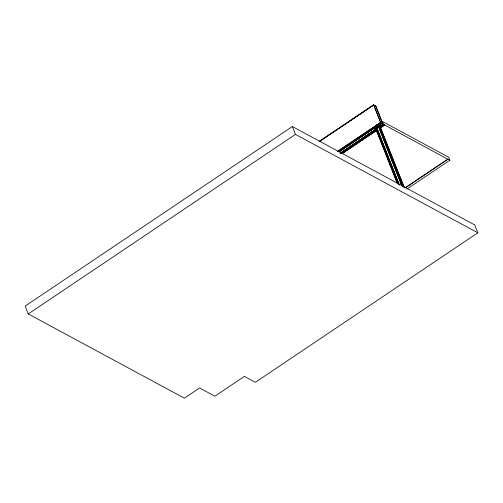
<?xml version="1.0" encoding="UTF-8"?>
<svg xmlns="http://www.w3.org/2000/svg" width="503" height="503" viewBox="0 0 503 503"><rect width="100%" height="100%" fill="white"/><g stroke="black" fill="none" stroke-linecap="round" stroke-linejoin="round"><path stroke-width="0.75" d="M402.551 186.544L378.922 126.165L402.545 186.204M403.84 186.909L380.174 126.831L379.036 126.398L376.69 128.07L398.986 184.595M292.356 126.53L25.15 306.094L28.243 313.941L184.375 398.187L199.597 387.958L214.894 396.213L244.383 376.395L255.354 382.318L477.85 232.801L474.757 224.954L292.356 126.53L295.45 134.383L477.85 232.801M28.243 313.941L295.45 134.383M319.223 141.374L373.635 104.813L375.754 105.957L383.116 124.656L375.71 106.058M319.286 141.532L373.698 104.97L375.816 106.114L374.521 106.982M319.392 141.588L373.798 105.026L381.104 123.568L339.003 151.856M374.414 106.925L375.754 105.957M337.708 151.12L379.878 122.782L384.242 125.385L379.878 122.782M337.827 151.434L379.998 123.097M380.419 122.757L382.374 121.443L448.682 157.225L449.858 160.212L406.908 189.071M338.764 151.692L380.934 123.354M381.067 123.424L338.89 151.761L381.104 123.568M398.98 184.255L376.684 127.831L378.79 126.416M340.11 153.208L377.263 128.24M379.866 126.486L382.928 124.43M340.235 153.27L376.081 129.183M379.991 126.555L383.06 124.499M340.261 153.327L377.181 128.517M379.771 126.775L383.016 124.599M340.368 153.384L375.993 129.441M379.614 126.976L383.519 124.354L447.903 159.281L405.607 187.701M380.174 126.831L404.355 187.474M341.292 153.843L376.489 130.195M381.054 127.127L381.18 127.441L376.816 124.838L381.054 127.127L384.116 125.071M341.631 153.78L376.766 130.17M380.67 127.548L384.575 124.926M342.071 153.723L376.86 130.409M380.765 127.781L384.669 125.159M404.896 187.984L447.84 159.124L449.858 160.212M376.684 127.831L376.313 127.894L398.508 184.337M376.269 127.881L375.452 127.435L397.401 183.174M378.91 126.152L378.055 125.687L401.721 185.764M376.81 128.447L375.219 127.592L397.175 183.325M382.374 121.443L383.519 124.354M373.635 104.813L380.997 123.512M379.356 126.385L403.305 187.185M378.287 125.53L401.954 185.607M376.835 127.85L399.357 185.029M381.343 126.932L377.099 124.643L381.469 127.246L381.343 126.932"/></g></svg>
